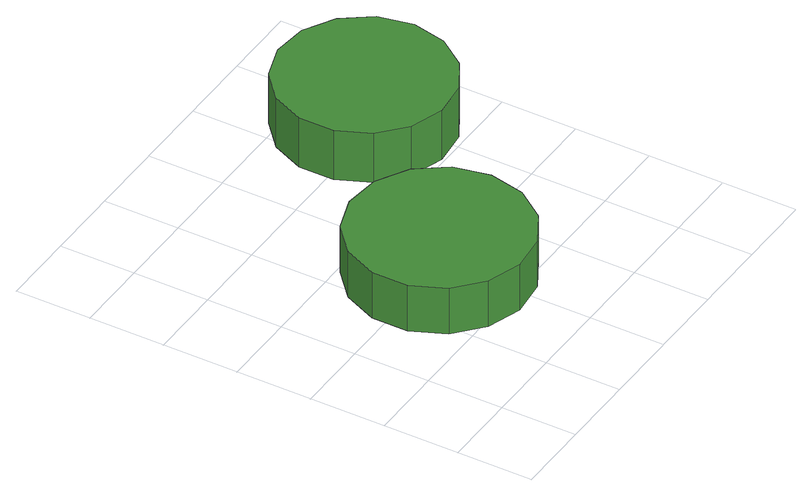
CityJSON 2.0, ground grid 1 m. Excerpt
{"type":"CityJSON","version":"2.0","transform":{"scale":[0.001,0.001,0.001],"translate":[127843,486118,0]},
"CityObjects":{
"tree1":{"type":"SolitaryVegetationObject","attributes":{"function":"something"},"geometry":[{"type":"MultiSurface","lod":"1","boundaries":[[[0,1,2,3,4,5,6,7,8,9,10,11,12,13,14]],[[15,16,17,18,19,20,21,22,23,24,25,26,27,28,29]],[[0,29,28,1]],[[1,28,27,2]],[[2,27,26,3]],[[3,26,25,4]],[[4,25,24,5]],[[5,24,23,6]],[[6,23,22,7]],[[7,22,21,8]],[[8,21,20,9]],[[9,20,19,10]],[[10,19,18,11]],[[11,18,17,12]],[[12,17,16,13]],[[13,16,15,14]],[[14,15,29,0]]]}]},
"tree2":{"type":"SolitaryVegetationObject","attributes":{"function":"something"},"geometry":[{"type":"MultiSurface","lod":"1","boundaries":[[[30,31,32,33,34,35,36,37,38,39,40,41,42,43,44]],[[45,46,47,48,49,50,51,52,53,54,55,56,57,58,59]],[[30,59,58,31]],[[31,58,57,32]],[[32,57,56,33]],[[33,56,55,34]],[[34,55,54,35]],[[35,54,53,36]],[[36,53,52,37]],[[37,52,51,38]],[[38,51,50,39]],[[39,50,49,40]],[[40,49,48,41]],[[41,48,47,42]],[[42,47,46,43]],[[43,46,45,44]],[[44,45,59,30]]]}]}
},
"vertices":[
[3007,1945,840],[2906,2420,840],[2621,2813,840],[2200,3055,840],[1718,3106,840],[1256,2956,840],[895,2631,840],[698,2188,840],[698,1702,840],[895,1259,840],[1256,934,840],[1718,784,840],[2200,835,840],[2621,1077,840],[2906,1470,840],[2906,1470,171],[2621,1077,171],[2200,835,171],[1718,784,171],[1256,934,171],[895,1259,171],[698,1702,171],[698,2188,171],[895,2631,171],[1256,2956,171],[1718,3106,171],[2200,3055,171],[2621,2813,171],[2906,2420,171],[3007,1945,171],
[4952,4159,892],[4855,4617,892],[4580,4995,892],[4175,5229,892],[3710,5278,892],[3265,5133,892],[2917,4820,892],[2727,4393,892],[2727,3926,892],[2917,3498,892],[3265,3185,892],[3710,3041,892],[4175,3090,892],[4580,3324,892],[4855,3702,892],[4855,3702,171],[4580,3324,171],[4175,3090,171],[3710,3041,171],[3265,3185,171],[2917,3498,171],[2727,3926,171],[2727,4393,171],[2917,4820,171],[3265,5133,171],[3710,5278,171],[4175,5229,171],[4580,4995,171],[4855,4617,171],[4952,4159,171]
]}
